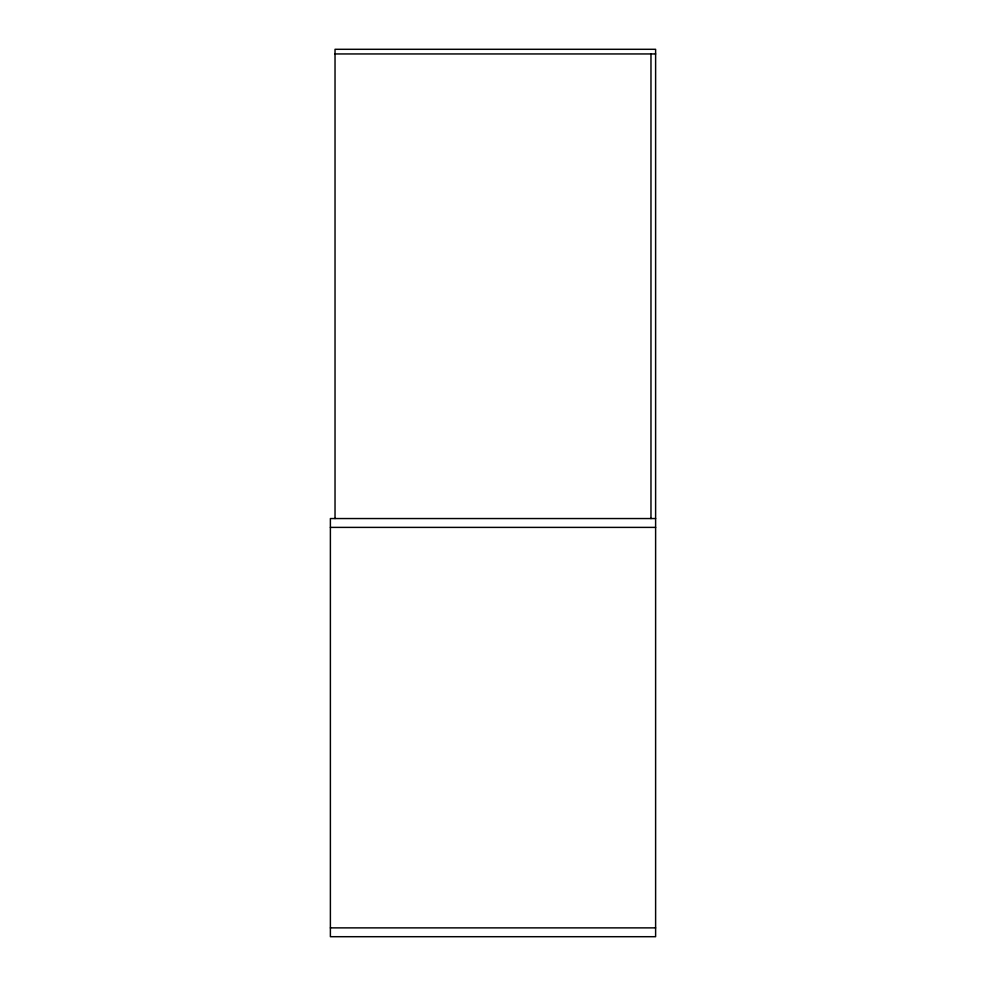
<?xml version="1.0" encoding="UTF-8"?>
<svg xmlns="http://www.w3.org/2000/svg" width="986" height="986" viewBox="0 0 986 986"><rect width="100%" height="100%" fill="white"/><g stroke="black" fill="none" stroke-linecap="round" stroke-linejoin="round"><path stroke-width="1.48" d="M335.03 53.947L655.616 53.947M655.616 518.55L330.384 518.55L330.384 936.7L655.616 936.7L655.616 49.3L335.03 49.3L335.03 518.55M330.384 527.387L655.616 527.387M330.384 927.875L655.616 927.875M650.97 53.947L650.97 518.55"/></g></svg>
